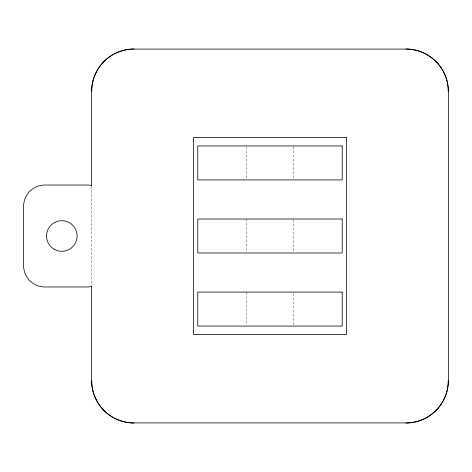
<?xml version="1.0" encoding="UTF-8"?>
<svg xmlns="http://www.w3.org/2000/svg" width="472" height="472" viewBox="0 0 472 472"><rect width="100%" height="100%" fill="white"/><g stroke="black" fill="none" stroke-linecap="round" stroke-linejoin="round"><path stroke-width="0.35" stroke-dasharray="2.36 1.77" d="M293.348 146.668L293.348 178.481M293.348 219.734L293.348 252.992M293.348 293.519L293.348 326.058M246.62 146.668L246.62 178.481M246.62 219.008L246.62 252.266M246.62 292.074L246.62 325.332M91.568 186.186L91.568 285.814"/><path stroke-width="0.71" d="M91.568 185.573L91.568 91.568A42.48 42.48 0 0 1 134.048 49.088L405.92 49.088A42.48 42.48 0 0 1 448.4 91.568L448.4 380.432A42.48 42.48 0 0 1 405.92 422.912L134.048 422.912A42.48 42.48 0 0 1 91.568 380.432L91.568 286.427M91.757 91.568A42.592 42.291 16.5 0 1 134.048 48.935M91.568 185.455A21.24 21.24 0 0 0 87.32 185.024L44.84 185.024A21.24 21.24 0 0 0 23.6 206.264L23.6 265.736A21.24 21.24 0 0 0 44.84 286.976L87.32 286.976A21.24 21.24 0 0 0 91.568 286.545M405.92 48.982A42.592 42.268 -6.7 0 1 448.235 91.568M448.217 380.432A42.592 42.297 14.8 0 1 405.92 423.059M134.048 423.065A42.592 42.291 -16.5 0 1 91.757 380.432M346.448 137.446L193.52 137.446L193.52 334.554L346.448 334.554L346.448 137.446M342.2 145.942L197.768 145.942L197.768 179.926L342.2 179.926L342.2 145.942M342.2 219.008L197.768 219.008L197.768 252.992L342.2 252.992L342.2 219.008M342.2 292.074L197.768 292.074L197.768 326.058L342.2 326.058L342.2 292.074M54.186 249.245A15.293 15.293 0 0 0 77.125 236A15.293 15.293 0 0 0 54.186 222.755A15.293 15.293 0 0 0 54.186 249.245"/></g></svg>
